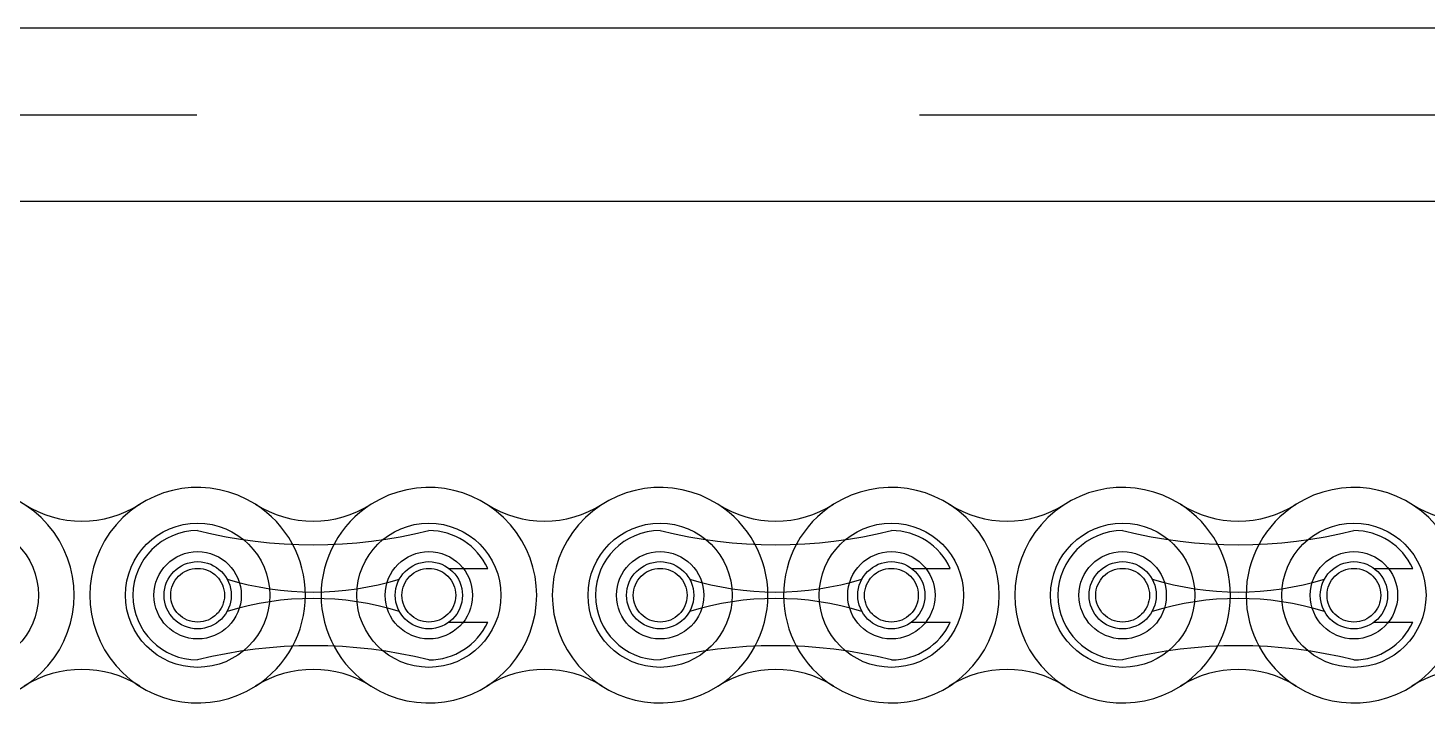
# Model space of a CAD drawing. Header units: metres. Extents: x 0 to 21025, y 0 to 14850.
# Drawn here: x 6086.9 to 6163.7, y 13249.6 to 13286.7 of the extents above; entities that cross this region are included whole.
import ezdxf

# ---------------------------------------------------------------- set-up
doc = ezdxf.new("R2010")
doc.units = ezdxf.units.M
doc.header["$LTSCALE"] = 25
doc.linetypes.add('HIDDEN2', pattern=[4.7625, 3.175, -1.5875])
doc.layers.add('SL4', color=4, linetype='Continuous')
doc.layers.add('ST1', color=7, linetype='HIDDEN2')

msp = doc.modelspace()

# ---------------------------------------------------------------- linework, layer by layer
at = {"layer": 'SL4'}
for p, q in [((5540.514, 13286.681), (6485.517, 13286.681)), ((6490.514, 13277.156), (5540.514, 13277.156))]:
    msp.add_line(p, q, dxfattribs=at)
at = {"layer": 'ST1'}
for p, q in [((5540.514, 13281.919), (6540.514, 13281.919)), ((6540.514, 13277.156), (5540.514, 13277.156)), ((6109.983, 13256.997), (6112.107, 13256.997)), ((6135.383, 13256.997), (6137.507, 13256.997)), ((6160.783, 13256.997), (6162.907, 13256.997)), ((6109.983, 13254.045), (6112.107, 13254.045)), ((6135.383, 13254.045), (6137.507, 13254.045)), ((6160.783, 13254.045), (6162.907, 13254.045))]:
    msp.add_line(p, q, dxfattribs=at)
for centre, radius in [((6083.476, 13255.521), 3.96), ((6096.176, 13255.521), 3.96), ((6108.876, 13255.521), 3.96), ((6121.576, 13255.521), 3.96), ((6134.276, 13255.521), 3.96), ((6146.976, 13255.521), 3.96), ((6159.676, 13255.521), 3.96), ((6096.176, 13255.521), 2.398), ((6108.876, 13255.521), 2.399), ((6121.576, 13255.521), 2.398), ((6134.276, 13255.521), 2.398), ((6146.976, 13255.521), 2.398), ((6159.676, 13255.521), 2.399), ((6096.176, 13255.521), 1.845), ((6096.176, 13255.521), 1.476), ((6108.876, 13255.521), 1.845), ((6108.876, 13255.521), 1.476), ((6121.576, 13255.521), 1.845), ((6121.576, 13255.521), 1.476), ((6134.276, 13255.521), 1.845), ((6134.276, 13255.521), 1.476), ((6146.976, 13255.521), 1.845), ((6146.976, 13255.521), 1.476), ((6159.676, 13255.521), 1.845), ((6159.676, 13255.521), 1.476)]:
    msp.add_circle(centre, radius, dxfattribs=at)
for centre, radius, start, end in [((6083.476, 13255.521), 5.92, 237.56669, 122.43331), ((6096.176, 13255.521), 5.92, 57.56669, 302.43331), ((6108.876, 13255.521), 5.92, 237.56669, 122.43331), ((6121.576, 13255.521), 5.92, 57.56669, 302.43331), ((6134.276, 13255.521), 5.92, 237.56669, 122.43331), ((6146.976, 13255.521), 5.92, 57.56669, 302.43331), ((6159.676, 13255.521), 5.92, 237.56669, 122.43331), ((6089.826, 13265.514), 5.92, 237.56669, 302.43331), ((6102.526, 13265.514), 5.92, 237.56669, 302.43331), ((6096.176, 13255.521), 5.92, 302.43324, 57.56676), ((6108.876, 13255.521), 5.92, 122.43324, 237.56676), ((6115.226, 13265.514), 5.92, 237.56669, 302.43331), ((6127.926, 13265.514), 5.92, 237.56669, 302.43331), ((6121.576, 13255.521), 5.92, 302.43324, 57.56676), ((6134.276, 13255.521), 5.92, 122.43324, 237.56676), ((6140.626, 13265.514), 5.92, 237.56669, 302.43331), ((6153.326, 13265.514), 5.92, 237.56669, 302.43331), ((6146.976, 13255.521), 5.92, 302.43324, 57.56676), ((6159.676, 13255.521), 5.92, 122.43324, 237.56676), ((6166.026, 13265.514), 5.92, 237.56669, 302.43331), ((6096.176, 13255.521), 3.552, 90, 270), ((6102.526, 13284.618), 26.322, 256.04015, 283.95985), ((6108.876, 13255.521), 3.552, 24.55336, 90), ((6121.576, 13255.521), 3.552, 90, 270), ((6127.926, 13284.618), 26.322, 256.04015, 283.95985), ((6134.276, 13255.521), 3.552, 24.55336, 90), ((6146.976, 13255.521), 3.552, 90, 270), ((6153.326, 13284.618), 26.322, 256.04015, 283.95985), ((6159.676, 13255.521), 3.552, 24.55336, 90), ((6102.526, 13271.874), 16.175, 252.993, 287.007), ((6127.926, 13271.874), 16.175, 252.993, 287.007), ((6153.326, 13271.874), 16.175, 252.993, 287.007), ((6102.526, 13239.169), 16.175, 72.993, 107.007), ((6127.926, 13239.169), 16.175, 72.993, 107.007), ((6153.326, 13239.169), 16.175, 72.993, 107.007), ((6108.876, 13255.521), 3.552, 270, 335.44664), ((6134.276, 13255.521), 3.552, 270, 335.44664), ((6159.676, 13255.521), 3.552, 270, 335.44664), ((6102.526, 13226.424), 26.322, 76.04015, 103.95985), ((6127.926, 13226.424), 26.322, 76.04015, 103.95985), ((6153.326, 13226.424), 26.322, 76.04015, 103.95985), ((6089.826, 13245.528), 5.92, 57.56669, 122.43331), ((6102.526, 13245.528), 5.92, 57.56669, 122.43331), ((6115.226, 13245.528), 5.92, 57.56669, 122.43331), ((6127.926, 13245.528), 5.92, 57.56669, 122.43331), ((6140.626, 13245.528), 5.92, 57.56669, 122.43331), ((6153.326, 13245.528), 5.92, 57.56669, 122.43331), ((6166.026, 13245.528), 5.92, 57.56669, 122.43331)]:
    msp.add_arc(centre, radius, start, end, dxfattribs=at)

doc.saveas('drawing.dxf')
